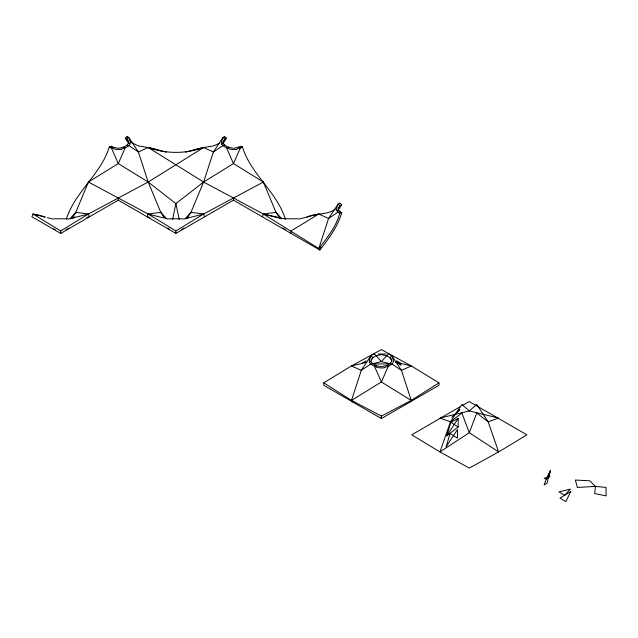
<?xml version="1.0" encoding="UTF-8"?>
<svg xmlns="http://www.w3.org/2000/svg" width="638" height="638" viewBox="0 0 638 638"><rect width="100%" height="100%" fill="white"/><g stroke="black" fill="none" stroke-linecap="round" stroke-linejoin="round"><path stroke-width="0.96" d="M172.555 219.576L175.881 203.61L203.602 182.029L233.476 163.583L240.422 147.737A15.846 9.211 0.3 0 0 242.4 146.772C250.654 174.214 276.9 191.783 285.433 219.241M549.924 471.53L547.085 483.062L544.15 484.992L546.248 478.963L549.924 471.53L548.528 475.485L546.248 478.963L544.15 478.213L550.012 476.793L548.528 475.485L550.53 470.31L548.528 477.208L546.248 478.963M128.677 143.024L126.723 145.297A12.624 7.289 0 0 1 123.525 147.147L118.293 148.359L113.054 147.147A12.64 7.297 0 0 1 111.307 146.309L109.369 146.772C101.115 174.214 74.869 191.783 66.336 219.241M341.681 212.805L339.743 213.275C336.202 226.705 327.198 237.807 318.785 248.533L319.869 250.032C328.634 238.668 337.701 226.825 341.681 212.805A12.64 7.297 0 0 1 340.229 211.8L339.025 210.66M110.797 148.144L111.307 146.309M446.775 435.802L450.851 422.316L458.18 418.4L458.18 426.997L446.775 435.802L458.18 418.4M352.575 401.924L351.498 400.425L361.275 370.375L370.774 356.004A15.822 9.076 -0.3 0 1 374.426 353.891L374.666 353.907M224.129 137.664L224.552 136.468L226.498 138.247L222.806 143.813M222.199 139.307L222.877 137.609A15.846 9.091 -0.3 0 1 224.552 136.468M370.096 357.703L370.774 356.004L372.943 357.647A12.624 7.289 0 0 1 376.141 355.797L381.372 354.584L386.612 355.797A12.624 7.289 0 0 1 389.81 357.647L391.046 358.819M320.882 247.289L319.869 250.032L233.476 200.157L175.881 233.412L118.293 200.157L60.698 233.412L31.9 216.784L32.977 214.033L39.365 215.229L44.764 216.992M166.462 218.611L160.784 212.326L148.168 214.033L147.083 216.784L149.97 217.494M262.274 216.784L263.35 214.033L275.975 212.326L281.645 218.611M223.085 141.524L225.039 139.251A12.64 7.297 0 0 1 226.498 138.247M338.276 208.028L340.229 205.755A12.64 7.297 0 0 1 341.681 204.75L339.743 202.972A15.846 9.091 -0.3 0 0 338.068 204.112L328.562 218.483L318.785 248.533L263.35 214.033L203.602 182.029L148.168 147.53L138.374 145.927L131.532 142.633M370.989 359.92L372.943 357.647L370.247 361.794M391.74 361.475L389.81 363.692A12.624 7.289 0 0 1 386.612 365.542L381.333 366.754L376.141 365.542A12.624 7.289 0 0 1 372.935 363.692L371.755 362.575M341.681 204.75L337.988 210.309M130.144 140.647A13.924 6.157 45.8 0 1 129.586 144.882L128.916 145.608A15.822 9.195 0.3 0 1 125.239 147.745L118.293 163.583L88.411 182.029L75.794 212.326L72.158 218.029M186.83 218.842L190.977 212.326L203.602 182.029L213.379 151.98L222.877 137.609L225.039 139.251L222.343 143.398M338.076 209.073L340.229 205.755L338.06 204.112L337.382 205.811A13.924 6.157 -45.8 0 0 336.816 210.811M410.17 401.924L411.255 400.425L438.968 382.84L411.255 365.925L381.372 349.584L351.498 365.925L323.785 382.84L323.785 385.296L381.372 418.552L438.968 385.296L438.968 382.84M323.785 382.84L351.498 400.425L381.372 416.088L411.255 400.425L401.469 370.375L391.971 356.004A15.822 9.076 0.3 0 0 388.319 353.891L381.372 361.594L372.736 363.716M70.116 218.611L75.794 212.326L88.411 214.033L148.168 182.029L203.602 147.53L213.395 145.927L219.105 143.43M185.307 218.611L190.977 212.326L203.602 214.033L263.35 182.029L275.975 212.326L280.13 218.842M455.396 413.815L459.743 409.763L451.8 417.18M128.964 143.813L125.271 138.247L127.217 136.468A15.846 9.091 0.3 0 1 128.892 137.609L138.39 151.98L148.168 182.029L160.784 212.326L164.421 218.029M73.362 218.044L74.774 216.808M335.421 209.136C327.142 215.277 316.041 212.749 307.006 216.992M351.498 400.425L381.372 381.979L388.319 366.132A15.822 9.195 0.3 0 0 391.979 364.027L392.657 363.261A13.924 6.157 45.8 0 0 393.223 359.042M60.698 233.412L60.698 230.948L88.411 214.033L89.495 216.784L86.616 217.494M175.881 233.412L175.881 230.948L203.602 214.033L204.678 216.784M340.229 211.8L338.06 212.135L328.562 218.483L318.785 214.033L291.072 230.948L291.072 233.412M361.898 363.293L366.132 360.853M460.676 406.43L411.709 434.829L439.965 451.935L469.297 468.085L498.637 451.935L526.892 434.829L469.297 401.581L462.398 405.457M242.4 146.772L240.454 146.309A12.64 7.297 0 0 1 238.716 147.147L233.5 148.359L228.292 147.163A12.624 7.289 0 0 1 225.039 145.297L223.818 144.14M386.58 365.55L388.319 366.132L384.499 367.512M113.054 147.147L111.347 147.737A15.846 9.211 -0.3 0 1 109.369 146.772M228.292 147.163L226.53 147.737A15.822 9.195 -0.3 0 1 222.877 145.631L221.785 144.172M376.141 365.542L374.426 366.132A15.822 9.195 -0.3 0 1 370.774 364.027L369.681 362.567M193.505 149.842L203.602 147.53L213.379 151.98L222.877 145.631L225.039 145.297M121.411 149.117L125.239 147.737L123.525 147.147M236.602 149.117L240.422 147.737L238.716 147.147M185.443 152.123L203.602 147.53C185.506 153.989 166.263 153.989 148.168 147.53L138.39 151.98L128.892 145.631L126.723 145.297M68.346 219.113L88.411 214.033M183.529 219.113L203.602 214.033M298.72 219.113L318.785 214.033M366.922 362.232L351.498 365.925L361.275 370.375L370.774 364.027L372.919 363.676M67.628 218.778L53.767 218.778M182.811 218.778L168.95 218.778M298.002 218.778L284.141 218.778L263.35 214.033L281.51 218.627M374.179 363.939L388.574 363.939M378.151 354.01L378.246 354.01A13.924 1.156 0 0 0 386.197 353.97M389.81 363.692L391.971 364.027L401.469 370.375L411.255 365.925L395.831 362.232M389.052 363.485L381.372 361.594L374.426 353.891M166.327 152.123L148.168 147.53L158.256 149.842M88.411 182.029L148.168 214.033L163.456 217.901M165.37 218.387L168.241 219.113M45.402 217.175L32.977 214.033L60.698 230.948M47.316 217.662L53.05 219.113M376.492 366.97L374.426 366.132L381.372 381.979L411.255 400.425M396.621 360.853L400.855 363.293M395.991 361.969L401.174 365.064L395.831 361.778M148.168 214.033L175.881 230.948M263.35 182.029L233.476 163.583L226.53 147.737L228.667 148.598A13.924 13.47 0 0 0 236.642 149.324M450.851 422.316L458.18 426.997M127.959 140.424L126.747 139.275A12.64 7.297 0 0 0 125.271 138.247M338.802 210.396L338.26 209.479M223.635 143.917L223.077 142.992M391.222 359.027L391.788 359.976M371.515 362.288L370.965 361.371M128.134 140.631L128.701 141.588M391.963 360.964L389.81 357.647L391.971 356.004L393.064 358.955M129.418 143.398L126.723 139.251L128.892 137.609L129.977 140.567M336.976 210.676L338.06 212.135A15.846 9.211 -0.3 0 0 339.743 213.275M127.217 136.468L127.64 137.664M240.454 146.309L240.973 148.144M179.214 219.576L175.881 203.61L148.168 182.029L118.293 163.583L111.347 147.737L113.476 148.598A13.924 13.47 0 0 0 121.459 149.324M381.372 416.088L381.372 418.552M233.476 197.692L233.476 200.157M118.293 197.692L118.293 200.157M369.522 362.703A13.924 6.157 -45.8 0 1 370.08 357.711M384.539 367.711A13.924 13.47 0 0 1 376.556 367.01M221.625 144.308A13.924 6.157 -45.8 0 1 222.184 139.315M68.8 228.077A12.624 7.289 0 0 1 65.937 229.656M285.601 229.56A12.624 7.289 0 0 1 282.969 228.077M169.309 229.042A12.624 7.289 0 0 1 167.786 228.077M183.983 228.077A12.624 7.289 0 0 1 181.583 229.465M55.227 229.56A12.64 7.297 0 0 1 53.712 228.819M595.429 486.379L594.696 493.541L606.1 495.909L606.004 487.44L595.429 486.379L577.366 487.472L575.38 480.039L589.719 480.805L595.429 486.379M450.101 433.505L446.026 446.991L457.43 429.589L457.43 438.186L450.101 433.505M450.452 421.83L439.965 451.935L469.297 432.708L476.745 413.017L488.15 421.83L498.637 451.935L469.297 432.708L461.856 413.017L450.452 421.83L439.965 418.065L469.297 410.944L498.637 418.065L488.15 421.83L476.745 404.428L469.297 410.944L461.856 404.428L450.452 421.83M570.811 491.404L565.898 501.532L559.973 498.111L570.811 491.404M570.117 489.234L564.885 495.271L558.904 491.818L570.117 489.234"/></g></svg>
